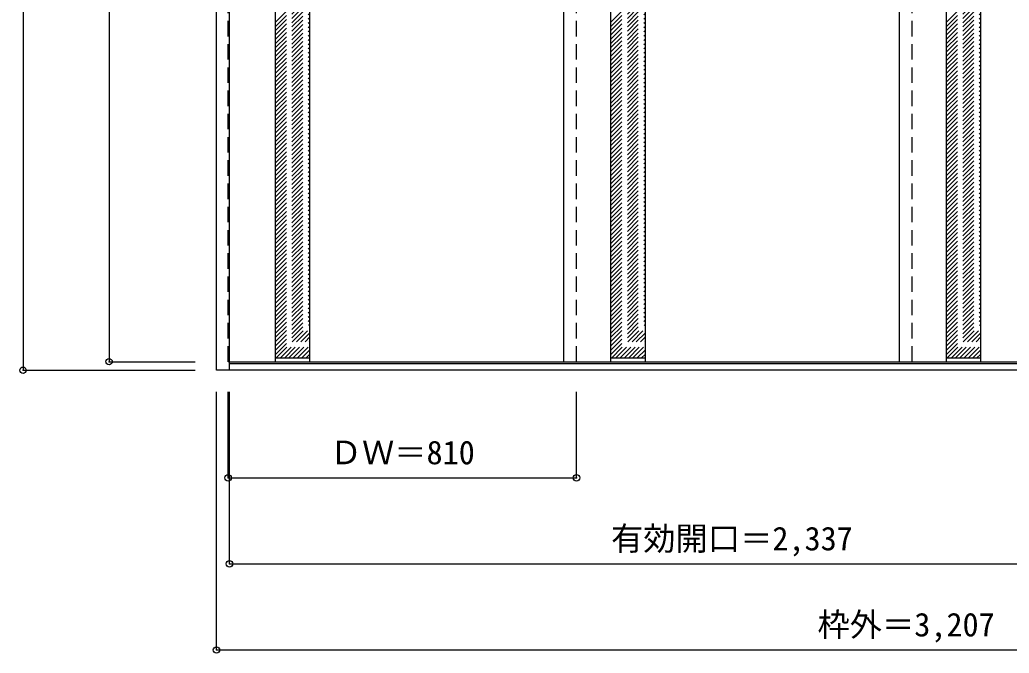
# Model space of a CAD drawing. Units: millimetres, scale not verified. Extents: x -1489 to 2270, y -1636 to 1641.
# Drawn here: x -1402 to 899, y -1636 to -164 of the extents above; entities that cross this region are included whole.
import ezdxf
from ezdxf.enums import TextEntityAlignment as Align

# ---------------------------------------------------------------- set-up
doc = ezdxf.new("R2010")
doc.units = ezdxf.units.MM
doc.header["$LTSCALE"] = 30
doc.header["$PDMODE"] = 32
doc.header["$PDSIZE"] = 15
doc.linetypes.add('DASHED1', pattern=[1.8, 1.2, -0.6])
doc.layers.add('0-0', color=4, linetype='DASHED1')
doc.layers.add('0-1_寸法', color=7, linetype='Continuous')
doc.styles.add('ＭＳ ゴシック', font='')
doc.styles.get('ＭＳ ゴシック').set_extended_font_data('MS Gothic')

msp = doc.modelspace()

# ---------------------------------------------------------------- linework, layer by layer
at = {"layer": '0-0', "color": 3, "linetype": 'Continuous'}
for p, q in [((-944.43, -978.03), (-944.43, 1068.97)), ((-914.43, -978.03), (-914.43, 1068.97)), ((-807.43, -958.03), (-807.43, 1024.97)), ((-727.43, -958.03), (-727.43, 1024.97)), ((-137.43, 1024.97), (-137.43, -958.03)), ((-27.43, -958.03), (-27.43, 1024.97)), ((52.57, -958.03), (52.57, 1024.97)), ((642.57, 1024.97), (642.57, -958.03)), ((752.57, -958.03), (752.57, 1024.97)), ((832.57, -958.03), (832.57, 1024.97)), ((-914.43, -958.03), (1452.57, -958.03)), ((2232.57, -963.03), (-914.43, -963.03)), ((2262.57, -978.03), (-944.43, -978.03))]:
    msp.add_line(p, q, dxfattribs=at)
at = {"layer": '0-0'}
for p, q in [((-107.43, -958.03), (-107.43, 1024.97)), ((672.57, -958.03), (672.57, 1024.97)), ((-807.43, -168.88), (-727.43, -88.88)), ((-27.43, -168.88), (52.57, -88.88)), ((752.57, -168.88), (832.57, -88.88)), ((-807.43, -178.78), (-727.43, -98.78)), ((-807.43, -188.68), (-727.43, -108.68)), ((-27.43, -178.78), (52.57, -98.78)), ((-27.43, -188.68), (52.57, -108.68)), ((752.57, -178.78), (832.57, -98.78)), ((752.57, -188.68), (832.57, -108.68)), ((-807.43, -198.58), (-727.43, -118.58)), ((-807.43, -208.48), (-727.43, -128.48)), ((-27.43, -198.58), (52.57, -118.58)), ((-27.43, -208.48), (52.57, -128.48)), ((752.57, -198.58), (832.57, -118.58)), ((752.57, -208.48), (832.57, -128.48)), ((-807.43, -218.38), (-727.43, -138.38)), ((-807.43, -228.28), (-727.43, -148.28)), ((-807.43, -238.18), (-727.43, -158.18)), ((-27.43, -218.38), (52.57, -138.38)), ((-27.43, -228.28), (52.57, -148.28)), ((-27.43, -238.18), (52.57, -158.18)), ((752.57, -218.38), (832.57, -138.38)), ((752.57, -228.28), (832.57, -148.28)), ((752.57, -238.18), (832.57, -158.18)), ((-807.43, -248.08), (-727.43, -168.08)), ((-807.43, -257.98), (-727.43, -177.98)), ((-27.43, -248.08), (52.57, -168.08)), ((-27.43, -257.98), (52.57, -177.98)), ((752.57, -248.08), (832.57, -168.08)), ((752.57, -257.98), (832.57, -177.98)), ((-807.43, -267.88), (-727.43, -187.88)), ((-807.43, -277.78), (-727.43, -197.78)), ((-27.43, -267.88), (52.57, -187.88)), ((-27.43, -277.78), (52.57, -197.78)), ((752.57, -267.88), (832.57, -187.88)), ((752.57, -277.78), (832.57, -197.78)), ((-807.43, -287.68), (-727.43, -207.68)), ((-807.43, -297.57), (-727.43, -217.57)), ((-807.43, -307.47), (-727.43, -227.47)), ((-27.43, -287.68), (52.57, -207.68)), ((-27.43, -297.57), (52.57, -217.57)), ((-27.43, -307.47), (52.57, -227.47)), ((752.57, -287.68), (832.57, -207.68)), ((752.57, -297.57), (832.57, -217.57)), ((752.57, -307.47), (832.57, -227.47)), ((-807.43, -317.37), (-727.43, -237.37)), ((-807.43, -327.27), (-727.43, -247.27)), ((-27.43, -317.37), (52.57, -237.37)), ((-27.43, -327.27), (52.57, -247.27)), ((752.57, -317.37), (832.57, -237.37)), ((752.57, -327.27), (832.57, -247.27)), ((-807.43, -337.17), (-727.43, -257.17)), ((-807.43, -347.07), (-727.43, -267.07)), ((-27.43, -337.17), (52.57, -257.17)), ((-27.43, -347.07), (52.57, -267.07)), ((752.57, -337.17), (832.57, -257.17)), ((752.57, -347.07), (832.57, -267.07)), ((-807.43, -356.97), (-727.43, -276.97)), ((-807.43, -366.87), (-727.43, -286.87)), ((-807.43, -376.77), (-727.43, -296.77)), ((-27.43, -356.97), (52.57, -276.97)), ((-27.43, -366.87), (52.57, -286.87)), ((-27.43, -376.77), (52.57, -296.77)), ((752.57, -356.97), (832.57, -276.97)), ((752.57, -366.87), (832.57, -286.87)), ((752.57, -376.77), (832.57, -296.77)), ((-807.43, -386.67), (-727.43, -306.67)), ((-807.43, -396.57), (-727.43, -316.57)), ((-27.43, -386.67), (52.57, -306.67)), ((-27.43, -396.57), (52.57, -316.57)), ((752.57, -386.67), (832.57, -306.67)), ((752.57, -396.57), (832.57, -316.57)), ((-807.43, -406.47), (-727.43, -326.47)), ((-807.43, -416.37), (-727.43, -336.37)), ((-27.43, -406.47), (52.57, -326.47)), ((-27.43, -416.37), (52.57, -336.37)), ((752.57, -406.47), (832.57, -326.47)), ((752.57, -416.37), (832.57, -336.37)), ((-807.43, -426.27), (-727.43, -346.27)), ((-807.43, -436.17), (-727.43, -356.17)), ((-807.43, -446.07), (-727.43, -366.07)), ((-27.43, -426.27), (52.57, -346.27)), ((-27.43, -436.17), (52.57, -356.17)), ((-27.43, -446.07), (52.57, -366.07)), ((752.57, -426.27), (832.57, -346.27)), ((752.57, -436.17), (832.57, -356.17)), ((752.57, -446.07), (832.57, -366.07)), ((-807.43, -455.97), (-727.43, -375.97)), ((-807.43, -465.87), (-727.43, -385.87)), ((-27.43, -455.97), (52.57, -375.97)), ((-27.43, -465.87), (52.57, -385.87)), ((752.57, -455.97), (832.57, -375.97)), ((752.57, -465.87), (832.57, -385.87)), ((-807.43, -475.77), (-727.43, -395.77)), ((-807.43, -485.66), (-727.43, -405.66)), ((-27.43, -475.77), (52.57, -395.77)), ((-27.43, -485.66), (52.57, -405.66)), ((752.57, -475.77), (832.57, -395.77)), ((752.57, -485.66), (832.57, -405.66)), ((-807.43, -495.56), (-727.43, -415.56)), ((-807.43, -505.46), (-727.43, -425.46)), ((-807.43, -515.36), (-727.43, -435.36)), ((-27.43, -495.56), (52.57, -415.56)), ((-27.43, -505.46), (52.57, -425.46)), ((-27.43, -515.36), (52.57, -435.36)), ((752.57, -495.56), (832.57, -415.56)), ((752.57, -505.46), (832.57, -425.46)), ((752.57, -515.36), (832.57, -435.36)), ((-807.43, -525.26), (-727.43, -445.26)), ((-807.43, -535.16), (-727.43, -455.16)), ((-27.43, -525.26), (52.57, -445.26)), ((-27.43, -535.16), (52.57, -455.16)), ((752.57, -525.26), (832.57, -445.26)), ((752.57, -535.16), (832.57, -455.16)), ((-807.43, -545.06), (-727.43, -465.06)), ((-807.43, -554.96), (-727.43, -474.96)), ((-27.43, -545.06), (52.57, -465.06)), ((-27.43, -554.96), (52.57, -474.96)), ((752.57, -545.06), (832.57, -465.06)), ((752.57, -554.96), (832.57, -474.96)), ((-807.43, -564.86), (-727.43, -484.86)), ((-807.43, -574.76), (-727.43, -494.76)), ((-807.43, -584.66), (-727.43, -504.66)), ((-27.43, -564.86), (52.57, -484.86)), ((-27.43, -574.76), (52.57, -494.76)), ((-27.43, -584.66), (52.57, -504.66)), ((752.57, -564.86), (832.57, -484.86)), ((752.57, -574.76), (832.57, -494.76)), ((752.57, -584.66), (832.57, -504.66)), ((-807.43, -594.56), (-727.43, -514.56)), ((-807.43, -604.46), (-727.43, -524.46)), ((-27.43, -594.56), (52.57, -514.56)), ((-27.43, -604.46), (52.57, -524.46)), ((752.57, -594.56), (832.57, -514.56)), ((752.57, -604.46), (832.57, -524.46)), ((-807.43, -614.36), (-727.43, -534.36)), ((-807.43, -624.26), (-727.43, -544.26)), ((-27.43, -614.36), (52.57, -534.36)), ((-27.43, -624.26), (52.57, -544.26)), ((752.57, -614.36), (832.57, -534.36)), ((752.57, -624.26), (832.57, -544.26)), ((-807.43, -634.16), (-727.43, -554.16)), ((-807.43, -644.06), (-727.43, -564.06)), ((-807.43, -653.96), (-727.43, -573.96)), ((-27.43, -634.16), (52.57, -554.16)), ((-27.43, -644.06), (52.57, -564.06)), ((-27.43, -653.96), (52.57, -573.96)), ((752.57, -634.16), (832.57, -554.16)), ((752.57, -644.06), (832.57, -564.06)), ((752.57, -653.96), (832.57, -573.96)), ((-807.43, -663.86), (-727.43, -583.86)), ((-807.43, -673.76), (-727.43, -593.76)), ((-27.43, -663.86), (52.57, -583.86)), ((-27.43, -673.76), (52.57, -593.76)), ((752.57, -663.86), (832.57, -583.86)), ((752.57, -673.76), (832.57, -593.76)), ((-807.43, -683.65), (-727.43, -603.65)), ((-807.43, -693.55), (-727.43, -613.55)), ((-27.43, -683.65), (52.57, -603.65)), ((-27.43, -693.55), (52.57, -613.55)), ((752.57, -683.65), (832.57, -603.65)), ((752.57, -693.55), (832.57, -613.55)), ((-807.43, -703.45), (-727.43, -623.45)), ((-807.43, -713.35), (-727.43, -633.35)), ((-807.43, -723.25), (-727.43, -643.25)), ((-27.43, -703.45), (52.57, -623.45)), ((-27.43, -713.35), (52.57, -633.35)), ((-27.43, -723.25), (52.57, -643.25)), ((752.57, -703.45), (832.57, -623.45)), ((752.57, -713.35), (832.57, -633.35)), ((752.57, -723.25), (832.57, -643.25)), ((-807.43, -733.15), (-727.43, -653.15)), ((-807.43, -743.05), (-727.43, -663.05)), ((-27.43, -733.15), (52.57, -653.15)), ((-27.43, -743.05), (52.57, -663.05)), ((752.57, -733.15), (832.57, -653.15)), ((752.57, -743.05), (832.57, -663.05)), ((-807.43, -752.95), (-727.43, -672.95)), ((-807.43, -762.85), (-727.43, -682.85)), ((-27.43, -752.95), (52.57, -672.95)), ((-27.43, -762.85), (52.57, -682.85)), ((752.57, -752.95), (832.57, -672.95)), ((752.57, -762.85), (832.57, -682.85)), ((-807.43, -772.75), (-727.43, -692.75)), ((-807.43, -782.65), (-727.43, -702.65)), ((-807.43, -792.55), (-727.43, -712.55)), ((-27.43, -772.75), (52.57, -692.75)), ((-27.43, -782.65), (52.57, -702.65)), ((-27.43, -792.55), (52.57, -712.55)), ((752.57, -772.75), (832.57, -692.75)), ((752.57, -782.65), (832.57, -702.65)), ((752.57, -792.55), (832.57, -712.55)), ((-807.43, -802.45), (-727.43, -722.45)), ((-807.43, -812.35), (-727.43, -732.35)), ((-27.43, -802.45), (52.57, -722.45)), ((-27.43, -812.35), (52.57, -732.35)), ((752.57, -802.45), (832.57, -722.45)), ((752.57, -812.35), (832.57, -732.35)), ((-807.43, -822.25), (-727.43, -742.25)), ((-807.43, -832.15), (-727.43, -752.15)), ((-27.43, -822.25), (52.57, -742.25)), ((-27.43, -832.15), (52.57, -752.15)), ((752.57, -822.25), (832.57, -742.25)), ((752.57, -832.15), (832.57, -752.15)), ((-807.43, -842.05), (-727.43, -762.05)), ((-807.43, -851.95), (-727.43, -771.95)), ((-807.43, -861.85), (-727.43, -781.85)), ((-27.43, -842.05), (52.57, -762.05)), ((-27.43, -851.95), (52.57, -771.95)), ((-27.43, -861.85), (52.57, -781.85)), ((752.57, -842.05), (832.57, -762.05)), ((752.57, -851.95), (832.57, -771.95)), ((752.57, -861.85), (832.57, -781.85)), ((-807.43, -871.75), (-727.43, -791.75)), ((-807.43, -881.64), (-727.43, -801.64)), ((-27.43, -871.75), (52.57, -791.75)), ((-27.43, -881.64), (52.57, -801.64)), ((752.57, -871.75), (832.57, -791.75)), ((752.57, -881.64), (832.57, -801.64)), ((-807.43, -891.54), (-727.43, -811.54)), ((-807.43, -901.44), (-727.43, -821.44)), ((-27.43, -891.54), (52.57, -811.54)), ((-27.43, -901.44), (52.57, -821.44)), ((752.57, -891.54), (832.57, -811.54)), ((752.57, -901.44), (832.57, -821.44)), ((-807.43, -911.34), (-727.43, -831.34)), ((-807.43, -921.24), (-727.43, -841.24)), ((-807.43, -931.14), (-727.43, -851.14)), ((-27.43, -911.34), (52.57, -831.34)), ((-27.43, -921.24), (52.57, -841.24)), ((-27.43, -931.14), (52.57, -851.14)), ((752.57, -911.34), (832.57, -831.34)), ((752.57, -921.24), (832.57, -841.24)), ((752.57, -931.14), (832.57, -851.14)), ((-807.43, -941.04), (-727.43, -861.04)), ((-806.52, -950.03), (-727.43, -870.94)), ((-27.43, -941.04), (52.57, -861.04)), ((-26.52, -950.03), (52.57, -870.94)), ((752.57, -941.04), (832.57, -861.04)), ((753.48, -950.03), (832.57, -870.94)), ((-796.62, -950.03), (-727.43, -880.84)), ((-786.72, -950.03), (-727.43, -890.74)), ((-16.62, -950.03), (52.57, -880.84)), ((-6.72, -950.03), (52.57, -890.74)), ((763.38, -950.03), (832.57, -880.84)), ((773.28, -950.03), (832.57, -890.74)), ((-776.82, -950.03), (-727.43, -900.64)), ((-766.92, -950.03), (-727.43, -910.54)), ((3.18, -950.03), (52.57, -900.64)), ((13.08, -950.03), (52.57, -910.54)), ((783.18, -950.03), (832.57, -900.64)), ((793.08, -950.03), (832.57, -910.54)), ((-757.02, -950.03), (-727.43, -920.44)), ((-747.12, -950.03), (-727.43, -930.34)), ((-737.22, -950.03), (-727.43, -940.24)), ((22.98, -950.03), (52.57, -920.44)), ((32.88, -950.03), (52.57, -930.34)), ((42.78, -950.03), (52.57, -940.24)), ((802.98, -950.03), (832.57, -920.44)), ((812.88, -950.03), (832.57, -930.34)), ((822.78, -950.03), (832.57, -940.24))]:
    msp.add_line(p, q, dxfattribs=at)
at = {"layer": '0-0', "color": 7, "linetype": 'Continuous'}
for p, q in [((-727.43, -950.03), (-807.43, -950.03)), ((52.57, -950.03), (-27.43, -950.03)), ((832.57, -950.03), (752.57, -950.03))]:
    msp.add_line(p, q, dxfattribs=at)
at = {"layer": '0-0'}
msp.add_lwpolyline([(-914.43, -958.03), (-917.43, -958.03), (-917.43, 1024.97), (-914.43, 1024.97)], dxfattribs=at)
at = {"layer": '0-1_寸法', "color": 4}
for p, q in [((-1394.43, 1068.97), (-1394.43, -978.03)), ((-1194.43, 1024.97), (-1194.43, -958.03)), ((-1194.43, -958.03), (-994.43, -958.03)), ((-1394.43, -978.03), (-994.43, -978.03)), ((-944.43, -1628.03), (-944.43, -1028.03)), ((-917.43, -1228.03), (-917.43, -1028.03)), ((-914.43, -1428.03), (-914.43, -1028.03))]:
    msp.add_line(p, q, dxfattribs=at)
for points in [[(-944.43, -1628.03), (2262.57, -1628.03), (2262.57, -1028.03)], [(-917.43, -1228.03), (-107.43, -1228.03), (-107.43, -1028.03)], [(-914.43, -1428.03), (1422.57, -1428.03), (1422.57, -1028.03)]]:
    msp.add_lwpolyline(points, dxfattribs=at)
at = {"layer": '0-1_寸法'}
for p in [(-1194.43, -958.03), (-1394.43, -978.03), (-917.43, -1228.03), (-107.43, -1228.03), (-914.43, -1428.03), (-944.43, -1628.03)]:
    msp.add_point(p, dxfattribs=at)

# ---------------------------------------------------------------- texts
at = {"layer": '0-1_寸法', "style": 'ＭＳ ゴシック'}
for s, p in [('ＤＷ＝810', (-681.18, -1213.03)), ('有効開口＝2,337', (-27.18, -1413.03)), ('枠外＝3,207', (452.82, -1613.03))]:
    msp.add_text(s, height=54.99, dxfattribs=at).set_placement(p, align=Align.BOTTOM_LEFT)

doc.saveas('drawing.dxf')
